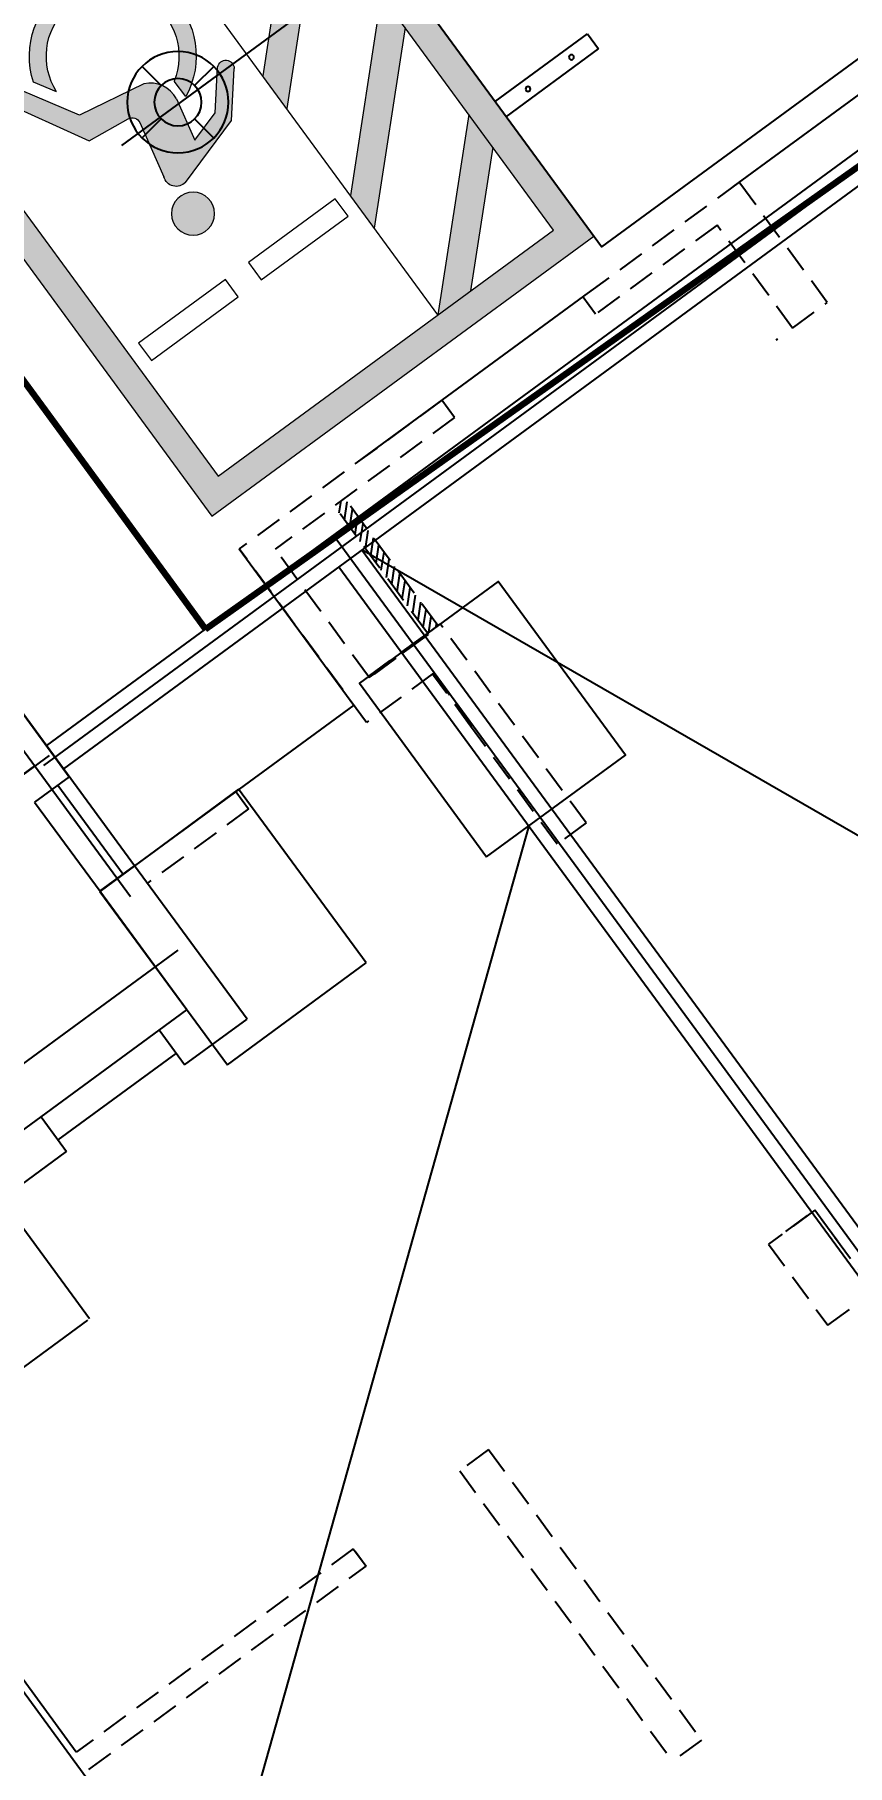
# Model space of a CAD drawing. Header units: millimetres. Extents: x 75184266 to 76346726, y -35077925 to -33679385.
# Drawn here: x 75511677 to 75517343, y -34610969 to -34598908 of the extents above; entities that cross this region are included whole.
import ezdxf

# ---------------------------------------------------------------- set-up
doc = ezdxf.new("R2010")
doc.units = ezdxf.units.MM
doc.header["$LTSCALE"] = 50
doc.header["$MEASUREMENT"] = 0
doc.header["$PDMODE"] = 1
doc.header["$PDSIZE"] = -3
for name, pattern in [('HIDDEN2', [0.1875, 0.125, -0.0625]), ('XR-지하3층$0$H', [1.3, 0.8, -0.5]), ('XR-지하3층$0$HIDDEN2', [0.1875, 0.125, -0.0625])]:
    doc.linetypes.add(name, pattern=pattern)
doc.layers.get('0').update_dxf_attribs({"linetype": 'CONTINUOUS'})
doc.layers.get('Defpoints').update_dxf_attribs({"color": 51, "linetype": 'CONTINUOUS'})
for name, color, linetype in [('0-유도관제', 6, 'CONTINUOUS'), ('XR-지하3층$0$1HIDDEN2', 1, 'XR-지하3층$0$HIDDEN2'), ('XR-지하3층$0$5', 5, 'CONTINUOUS'), ('XR-지하3층$0$CON', 2, 'CONTINUOUS'), ('XR-지하3층$0$hat', 8, 'CONTINUOUS'), ('XR-지하3층$0$장애인', 11, 'CONTINUOUS'), ('XR-지하3층$0$확장형주차', 8, 'CONTINUOUS')]:
    doc.layers.add(name, color=color, linetype=linetype)
doc.layers.add('건축', color=8, linetype='CONTINUOUS', plot=False)
for name, color, linetype, lineweight in [('구역제어-S.C.M', 2, 'CONTINUOUS', 100), ('주차유도-USM', 1, 'CONTINUOUS', 35), ('주차유도-레이스웨이', 1, 'CONTINUOUS', 25)]:
    doc.layers.add(name, color=color, linetype=linetype, lineweight=lineweight)
doc.styles.add('XR-지하3층$0$돋움', font='', dxfattribs={"width": 0.9})
doc.styles.get('XR-지하3층$0$돋움').set_extended_font_data('Dotum')
doc.dimstyles.new('XR-지하3층$0$20110829_평면도_면적조정$0$std_style', dxfattribs={"dimscale": 400, "dimtxt": 3, "dimasz": 1, "dimexe": 1.5, "dimexo": 2, "dimgap": 1, "dimtad": 1, "dimtoh": 1, "dimdec": 0, "dimzin": 0, "dimdsep": 46, "dimtxsty": 'XR-지하3층$0$돋움', "dimblk": 'XR-지하3층$0$20110829_평면도_면적조정$0$01420DDOT01', "dimblk1": 'XR-지하3층$0$20110829_평면도_면적조정$0$01420DDOT01', "dimblk2": 'XR-지하3층$0$20110829_평면도_면적조정$0$01420DDOT01', "dimcen": 2.5, "dimdle": 8, "dimclrd": 256, "dimclre": 256, "dimclrt": 256, "dimadec": 0, "dimazin": 0, "dimtfac": 1, "dimtdec": 0, "dimtix": 1, "dimtmove": 2, "dimatfit": 3, "dimldrblk": 'XR-지하3층$0$20110829_평면도_면적조정$0$_ClosedBlank', "dimfxl": 1, "dimtolj": 1, "dimtzin": 0, "dimlwd": -1, "dimlwe": -1, "dimarcsym": 0})

# ---------------------------------------------------------------- blocks, each defined once
blk = doc.blocks.new('XR-지하3층$0$장애인 주차')
at = {"layer": 'XR-지하3층$0$5', "ltscale": 4}
h = blk.add_hatch(color=7, dxfattribs=at)
h.dxf.hatch_style = 1
h.paths.add_polyline_path([(3841.997264835671, -695.0780087946878), (4402.000121470854, -695.0780087946878), (4402.000121470854, -1115.080151271075), (3841.997264835671, -1115.080151271075)])
h.paths.add_polyline_path([(3891.997519892382, -1065.079896214363), (4351.99986641414, -1065.079896214363), (4351.99986641414, -745.0782638514011), (3891.997519892382, -745.0782638514011)], flags=16)
h.paths.add_polyline_path([(3982.199268697524, -989.8749685254544), (3988.055078290212, -973.1311586538368), (4011.176556505419, -981.2174290407376), (4046.302626567036, -898.3408815806098), (4135.870332298697, -898.3408815806098), (4137.145780135219, -880.6026270158372), (4072.273199870749, -880.602627015849), (4072.273199870749, -862.8643724511003), (4138.421227971735, -862.8643724511003), (4142.235960863689, -809.8110830911862, -3.722470104551928), (4160.964472694517, -796.67601004478), (4152.378934681071, -916.0791361453585), (4058.050227145791, -916.0791361453702), (4021.01875284036, -1003.451299681202)], flags=0)
h = blk.add_hatch(color=256, dxfattribs=at)
h.dxf.hatch_style = 1
h.paths.add_polyline_path([(4351.99986641414, -1065.079896214362), (4351.999866414141, -745.0782638514011), (3891.997519892383, -745.0782638514011), (3891.997519892382, -1065.079896214363)])
at = {"layer": 'XR-지하3층$0$hat'}
h = blk.add_hatch(color=7, dxfattribs=at)
edge = h.paths.add_edge_path()
edge.add_line((4160.964472694536, -796.67601004485), (4152.378934681087, -916.0791361454055))
edge.add_line((4152.37893468108, -916.0791361454167), (4058.050227145789, -916.0791361454283))
edge.add_line((4058.050227145791, -916.0791361454167), (4021.018752840348, -1003.451299681236))
edge.add_line((4021.018752840351, -1003.451299681236), (3982.199268697519, -989.874968525477))
edge.add_line((3982.199268697524, -989.874968525477), (3988.055078290214, -973.1311586538714))
edge.add_line((3988.055078290212, -973.1311586538714), (4011.176556505425, -981.2174290407828))
edge.add_line((4011.176556505419, -981.2174290407955), (4046.302626567057, -898.3408815806679))
edge.add_line((4046.302626567061, -898.340881580656), (4135.870332298704, -898.3408815806441))
edge.add_line((4135.870332298706, -898.340881580656), (4137.145780135244, -880.6026270158836))
edge.add_line((4137.145780135244, -880.6026270158836), (4072.273199870745, -880.6026270158953))
edge.add_line((4072.273199870749, -880.6026270158836), (4072.273199870746, -862.8643724511348))
edge.add_line((4072.273199870749, -862.8643724511348), (4138.421227971742, -862.8643724511229))
edge.add_line((4138.421227971745, -862.8643724511348), (4142.235960863693, -809.8110830912447))
edge.add_arc((4140.258635246823, -787.0722665791609), 22.82462689652929, -24.88272667549188, 274.96983382009233, ccw=False)
edge = h.paths.add_edge_path()
edge.add_line((4047.665030254847, -981.4920170499337), (4057.804424407357, -957.5691022683568))
edge.add_arc((4127.470813777448, -941.6413942127928), 71.46396078982474, 192.8780981385994, 416.1688054886157)
edge.add_line((4167.258228158817, -882.277606019873), (4168.678321340426, -862.5277004258722))
edge.add_arc((4127.470813777439, -941.641394212781), 89.20221535457303, 206.535022543775, 422.4865967028556, ccw=False)
at = {"layer": 'XR-지하3층$0$장애인', "lineweight": 5, "true_color": 0xffffff}
blk.add_hatch(color=7, dxfattribs=at).paths.add_polyline_path([(2471.998693153262, 3994.919848728925), (2471.998693153262, -1005.080151271075), (3841.997264835671, -1005.080151271075), (3841.997264835671, -805.0801512710747), (2671.998693153263, -805.0801512710751), (2671.998693153262, 3794.919848728925), (5571.998693153263, 3794.919848728926), (5571.998693153262, -805.080151271075), (4402.000121470854, -805.080151271075), (4402.000121470854, -1005.080151271075), (5771.998693153262, -1005.080151271075), (5771.998693153262, 3994.919848728925)])
h = blk.add_hatch(color=7, dxfattribs=at)
h.paths.add_polyline_path([(5571.998693153262, 2794.914747595385), (5571.998693153262, 3077.758902888156), (4854.837747312696, 3794.919848728925), (4571.993592018897, 3794.919848728925)])
h.paths.add_polyline_path([(4571.993592018706, 3044.916022878447), (4571.993592018645, 2762.071867584627), (5571.998693153263, 1762.066766450834), (5571.998693153263, 2044.910921743602)])
h.paths.add_polyline_path([(4571.993592018483, 2012.068041734125), (4571.993592018423, 1729.223886441228), (5571.998693153262, 729.2187853062899), (5571.99869315326, 1012.062940599053)])
h.paths.add_polyline_path([(5571.99869315326, -303.629195838255), (5571.99869315326, -20.78504054549086), (4571.993592018262, 979.220060589802), (4571.993592018202, 696.3759052969056)])
h.paths.add_polyline_path([(4571.99359201804, -53.62792055452175), (4571.99359201798, -336.4720758474171), (5040.601667441591, -805.080151271075), (5323.445822734374, -805.0801512710751)])
h = blk.add_hatch(color=7, dxfattribs=at)
h.paths.add_polyline_path([(3763.150870514194, 2216.264290113818, -1), (3462.570463011247, 2216.264290113882, -1)])
h.paths.add_polyline_path([(3992.194974712547, 1503.153291136039, -0.3430925305423056), (3870.429412635672, 1283.463612269276), (3381.11380824785, 1193.932868147644), (3089.64061403725, 708.0093506300605, -0.9316528967307836), (2986.990762166922, 769.5822570894251), (3329.523243890798, 1378.635825979506), (3638.530074299372, 1415.295302762543, 0.4460483878234904), (3688.559342324034, 1485.064711287606), (3600.488111895317, 1888.254374792776, -0.5961441325676429), (3698.969839655798, 2008.645807942122), (4213.677944949887, 1850.800996607583), (4443.199970943389, 1569.414632520067, -0.8833640971827884), (4354.906219544061, 1492.991562665783), (4150.936932001604, 1740.869922228085), (3925.143719778168, 1810.1136093145)])
h.paths.add_polyline_path([(4052.621828863025, 1393.018152349396), (4055.397873318553, 1527.544381644268, -1.526545251934503), (3257.253911445657, 820.1519422765429), (3348.0148907452, 968.8766923101947, 1.638056132797179)])
at = {"layer": 'XR-지하3층$0$1HIDDEN2', "color": 11}
for points in [[(4160.96447269452, -796.6760100447573), (4152.378934681071, -916.0791361453585), (4058.050227145791, -916.0791361453702), (4021.01875284036, -1003.451299681202), (3982.199268697524, -989.8749685254544), (3988.055078290212, -973.1311586538368), (4011.176556505419, -981.2174290407376), (4046.302626567036, -898.3408815806098), (4135.870332298697, -898.3408815806098), (4137.145780135219, -880.6026270158372), (4072.273199870749, -880.602627015849), (4072.273199870749, -862.8643724511003), (4138.421227971735, -862.8643724511003), (4142.235960863685, -809.8110830912219)], [(4167.258228158817, -882.2776060198148), (4168.678321340427, -862.5277004258032)]]:
    blk.add_lwpolyline(points, dxfattribs=at)
for centre, radius, start, end in [((4140.258635247797, -787.0722665790381), 22.8246268965323, 335.1172733215335, 274.9698338172116), ((4127.470813777439, -941.6413942127574), 89.20221535457668, 206.5350225406521, 62.48659670311565), ((4127.470813777439, -941.6413942127574), 71.46396078982, 192.8780981454637, 56.1688054908522)]:
    blk.add_arc(centre, radius, start, end, dxfattribs=at)
at = {"layer": 'XR-지하3층$0$5', "lineweight": 5}
for p, q in [((4571.993592018865, 3794.919848728925), (4571.99359201788, -805.1036164912276)), ((5571.998693153045, 2794.914747595602), (4571.99359201868, 3794.919848729143)), ((5571.998693153109, 3077.758902888307), (4854.837747312696, 3794.919848728925)), ((5571.998693152887, 2044.910921743978), (4571.993592018702, 3044.91602287845)), ((5571.998693152824, 1762.066766451273), (4571.993592018458, 2762.071867584813)), ((5571.998693152665, 1012.062940599649), (4571.993592018487, 2012.068041734122)), ((5571.998693152607, 729.2187853069445), (4571.993592018236, 1729.223886441416)), ((5571.998693152449, -20.78504054467885), (4571.993592018271, 979.2200605897937)), ((5571.998693152392, -303.6291958373836), (4571.99359201802, 696.3759052970881)), ((5323.445822734374, -805.080151271075), (4571.993592017399, -53.62792055387945)), ((5040.601667441591, -805.0801512710751), (4571.993592017149, -336.4720758465851))]:
    blk.add_line(p, q, dxfattribs=at)
at = {"layer": 'XR-지하3층$0$5', "ltscale": 4}
for p, q in [((4165.298914032375, -1004.579583198746), (4165.298914032418, -804.5785629718947)), ((4165.298914032418, -804.5785629718947), (4165.298914032399, -904.5790730853205))]:
    blk.add_line(p, q, dxfattribs=at)
at = {"layer": 'XR-지하3층$0$5', "lineweight": 5}
for points in [[(3841.997264835671, -1005.080151271075), (2471.998693153262, -1005.080151271075), (2471.998693153262, 3994.919848728925), (5771.998693153262, 3994.919848728925), (5771.998693153262, -1005.080151271075), (4402.000121470854, -1005.080151271075)], [(3841.997264835671, -805.080151271075), (2671.998693153262, -805.080151271075), (2671.998693153262, 3794.919848728925), (5571.998693153262, 3794.919848728925), (5571.998693153262, -805.080151271075), (4402.000121470854, -805.080151271075)]]:
    blk.add_lwpolyline(points, dxfattribs=at)
at = {"layer": 'XR-지하3층$0$5', "ltscale": 4}
for points in [[(3841.997264835671, -695.0780087946878), (3841.997264835671, -1115.080151271075), (4402.000121470854, -1115.080151271075), (4402.000121470854, -695.0780087946878)], [(3891.997519892382, -745.0782638514011), (3891.997519892382, -1065.079896214363), (4351.99986641414, -1065.079896214363), (4351.99986641414, -745.0782638514011)]]:
    blk.add_lwpolyline(points, close=True, dxfattribs=at)
at = {"layer": 'XR-지하3층$0$장애인', "color": 8, "lineweight": 5}
for p, q in [((3698.969839655798, 2008.645807942122, 0.0001127901416624), (4213.677944949887, 1850.800996607583, 0.0001127901416624)), ((3688.559342332695, 1485.064711247559), (3600.488111895317, 1888.254374792776, 0.0001127901416624)), ((3925.143719778168, 1810.1136093145, 0.0001127901416628), (4150.936931998761, 1740.869922228213, 0.0001127901416628)), ((4213.677944949887, 1850.800996607583, 0.0001127901416624), (4443.199970943389, 1569.414632520067, 0.0001127901416624)), ((4150.936931998761, 1740.869922228213, 0.0001127901416624), (4354.906219542198, 1492.991562667646, 0.0001127901416624)), ((4055.397873318553, 1527.544381644268), (4052.621828863025, 1393.018152349396)), ((3348.0148907452, 968.8766923101947), (3257.253911445657, 820.1519422765429))]:
    blk.add_line(p, q, dxfattribs=at)
at = {"layer": 'XR-지하3층$0$장애인', "color": 7, "lineweight": 5}
for points in [[(3523.087905746778, 2719.914365010331), (2773.084079896087, 2719.914365010489), (2773.084079896117, 2869.915130179697), (3523.087905746808, 2869.915130179538)], [(4473.091731597468, 2719.914365010173), (3723.087905746778, 2719.914365010331), (3723.087905746807, 2869.915130179538), (4473.091731597498, 2869.91513017938)]]:
    blk.add_lwpolyline(points, close=True, dxfattribs=at)
at = {"layer": 'XR-지하3층$0$장애인', "color": 8, "lineweight": 5, "extrusion": (0.9769639672697208, 0.2134043267054538, 0), "elevation": 4221.010056634456}
blk.add_lwpolyline([(616.5749219792176, -1.361e-12), (930.7731202234108, 7.74314296328e-05)], dxfattribs=at)
at = {"layer": 'XR-지하3층$0$장애인', "color": 8, "lineweight": 5}
for points in [[(3992.194974726538, 1503.153291048849, -0.3430925306230898), (3870.429412635905, 1283.463612269276), (3381.11380824785, 1193.932868147644), (3094.00334222139, 715.2825828427982)], [(3094.003420647085, 715.2827374036459, -1.00000207931052), (2986.990762167387, 769.5822570894251), (3329.523243890658, 1378.635825979506), (3639.504234780377, 1415.410873711946)]]:
    blk.add_lwpolyline(points, format="xyb", dxfattribs=at)
blk.add_circle((3612.86066676265, 2216.264290113847), 150.2902037515436, dxfattribs=at)
for centre, radius, start, end in [((3682.273866816963, 1921.827955426305, 0.0001127901416624), 88.40868183990986, 79.114325303064, 202.3184667627445), ((4394.302026809838, 1536.692142405893, 0.0001127901416624), 58.83681075443838, 227.9655321143891, 33.79042661822502), ((3810.443948158834, 999.9582689007906), 581.6782029713268, 198.0059943864644, 65.09494261077565), ((3632.220671032975, 1472.641407940697), 57.69215153581592, 276.2786130993196, 12.43534843258914), ((3809.277803001397, 999.938049550793), 462.3075622753882, 183.8524707476317, 58.23960059225904)]:
    blk.add_arc(centre, radius, start, end, dxfattribs=at)
blk = doc.blocks.new('XR-지하3층$0$확장형 주차')
at = {"layer": 'XR-지하3층$0$확장형주차', "color": 7}
for p, q in [((0.0026125609874725, 3964.999964468182), (800.0026358217001, 3965.000250250101)), ((800.0025492608546, 3835.00025024265), (800.0026358217001, 3965.000250250101)), ((0.0025260448455811, 3834.999964468181), (800.0025492608546, 3835.00025024265))]:
    blk.add_line(p, q, dxfattribs=at)
blk.add_lwpolyline([(2499.999999918044, 5099.999999972061), (0, -3.7252903e-08)], dxfattribs=at)
blk.add_lwpolyline([(2500.078474617488, 5090.950575601309), (0.0784746472900224, 5090.950575564056), (0.07847469199350599, -9.049424413591623), (2500.078474691994, -9.049424413591623)], close=True, dxfattribs=at)
for centre in [(237.5025781989098, 3900.000624813139), (612.5025877356528, 3900.000375129283)]:
    blk.add_circle(centre, 17.49999999999998, dxfattribs=at)
blk = doc.blocks.new('XR-지하3층$0$20110829_평면도_면적조정$0$01420DDOT01')
blk.add_line((-1.5, 0), (1.5, 0))
at = {"const_width": 0.5}
blk.add_lwpolyline([(-0.25, 0, 1), (0.25, 0, 1)], format="xyb", close=True, dxfattribs=at)
blk = doc.blocks.new('*D303')
at = {"layer": 'Defpoints', "color": 0, "transparency": 16777216}
for p in [(75609424.4905795, -34600115.10398042, -2.355740948e-07), (75615333.28485821, -34608174.58676864), (75504905.16998181, -34676743.24258089, -2.355740948e-07)]:
    blk.add_point(p, dxfattribs=at)
at = {"layer": '건축'}
for p, q in [((75609897.5037804, -34600760.28497191), (75615688.04475889, -34608658.47251226)), ((75511136.55472182, -34684566.21872169), (75615010.69436246, -34608411.09336908)), ((75505378.18318269, -34677388.42357238), (75511168.72412674, -34685286.61106576))]:
    blk.add_line(p, q, dxfattribs=at)
at = {"layer": '건축', "xscale": 400, "yscale": 400, "zscale": 400}
for p, rotation in [((75615333.28485821, -34608174.58676864), 36.24693456144445), ((75510813.96422607, -34684802.72532214), 216.2469345614445)]:
    blk.add_blockref('XR-지하3층$0$20110829_평면도_면적조정$0$01420DDOT01', p, dxfattribs=dict(at, rotation=rotation))
at = {"layer": '건축', "insert": (75562304.25605561, -34645439.25209215), "char_height": 1800, "attachment_point": 5, "rotation": 36.24693456144445, "style": 'XR-지하3층$0$돋움'}
blk.add_mtext('\\A1;129600', dxfattribs=at)
blk = doc.blocks.new('XR-지하3층$0$20110829_평면도_면적조정$0$_ClosedBlank')
at = {"color": 0, "linetype": 'ByBlock', "lineweight": -2}
for p, q in [((-1, 0.1666666666666666), (0, 0)), ((-1, 0.1666666666666666), (-1, -0.1666666666666666)), ((0, 0), (-1, -0.1666666666666666))]:
    blk.add_line(p, q, dxfattribs=at)
blk = doc.blocks.new('XR-지하3층$0$기둥 0620')
at = {"layer": 'XR-지하3층$0$CON', "ltscale": 0.5}
blk.add_lwpolyline([(-600.0000000149012, 0), (600.0000000149012, 0), (599.9999999701978, 1500.000000074506), (-600.0000000596046, 1500.000000059604)], close=True, dxfattribs=at)
blk = doc.blocks.new('센서')
at = {"layer": '0-유도관제', "color": 0}
for p, q in [((405935.3982498521, 34224.46239639449), (406072.0329226733, 34087.99772493518)), ((406310.9948484533, 34088.1464764195), (406447.4595194956, 34224.78114950398)), ((405935.7170031206, 33712.40112547556), (406072.1816741596, 33849.03579856004)), ((406311.1435999428, 33849.18455004436), (406447.7782727624, 33712.71987858505))]:
    blk.add_line(p, q, dxfattribs=at)
for major_axis, ratio, start_param, end_param in [((-6.110276085397167e-12, 362.0820671227044), 0.9999999975051042, 2.801804347482335, 9.084989654661921), ((-0.3386371830511741, 168.9712919898011), 0.999999997519907, 2.862310370331367, 9.145495677510954)]:
    blk.add_ellipse((406191.5882613072, 33968.59113748977), major_axis=major_axis, ratio=ratio, start_param=start_param, end_param=end_param, dxfattribs=at)

msp = doc.modelspace()

# ---------------------------------------------------------------- hatches: boundary and pattern name
at = {"layer": '건축', "linetype": 'HIDDEN2', "ltscale": 30}
h = msp.add_hatch(dxfattribs=at)
h.set_pattern_fill('ANSI31', color=256, scale=350, angle=36.25067463630385, style=0)
h.set_pattern_definition([(81.25067463630384, (-4547747.565615669, -52588212.98266116), (-43.24089444478281, 6.654889000964001), [])])
h.paths.add_polyline_path([(75513837.70985685, -34602139.36206341), (75513765.13046907, -34602192.58078638), (75514415.58152735, -34603079.6621923), (75514488.16091515, -34603026.44346935)])

# ---------------------------------------------------------------- linework, layer by layer
at = {"layer": '건축', "ltscale": 0.5}
for p, q in [((75524324.88952167, -34594650.88915088), (75511759.64183126, -34603862.91162936)), ((75524443.14282198, -34594812.18439871), (75511877.90568082, -34604024.19914315)), ((75513759.98476979, -34602396.39027073), (75533153.59142835, -34628848.90111995)), ((75542276.74846262, -34618807.74136823), (75513958.8861951, -34602498.55955792)), ((75513958.8861951, -34602498.55955792), (75531756.07283558, -34626773.58384714)), ((75513797.58993933, -34602616.81148341), (75531594.77758566, -34626891.83714458)), ((75511837.8234484, -34604138.64952679), (75512294.2183778, -34604759.31650089)), ((75513099.01672319, -34604167.52428487), (75512132.25197756, -34604878.41522352)), ((75513987.63039656, -34605375.98021692), (75513099.01672319, -34604167.52428487)), ((75511676.6959908, -34604257.1313499), (75512133.0909202, -34604877.798324)), ((75515121.73884816, -34604422.92542569), (75505038.76500705, -34640253.3933833)), ((75512132.25197756, -34604878.41522352), (75513020.8656509, -34606086.87115555)), ((75513020.8656509, -34606086.87115555), (75513987.63039656, -34605375.98021692)), ((75511722.00278613, -34606449.74877379), (75512544.60853228, -34605846.65691445)), ((75511840.25609164, -34606611.04401779), (75512662.86183779, -34606007.95215845))]:
    msp.add_line(p, q, dxfattribs=at)
at = {"layer": '건축', "ltscale": 100}
for p, q in [((75524384.01548442, -34594731.53727876), (75511738.61954698, -34604002.31923985)), ((75512674.7495789, -34605288.47121651), (75480080.98323965, -34629184.10109766))]:
    msp.add_line(p, q, dxfattribs=at)
at = {"layer": '건축'}
for p, q in [((75508202.18610074, -34599011.2752896), (75511918.62692253, -34604079.73587129)), ((75513157.44125064, -34605769.22220169), (75512373.94338495, -34604700.69232637)), ((75512738.11421494, -34605704.68665236), (75512132.01209241, -34604878.08806954)), ((75512544.5691807, -34605846.603247), (75512738.11421494, -34605704.68665236)), ((75512721.96492389, -34606088.53453954), (75513157.44125062, -34605769.22220169)), ((75511028.46641439, -34606958.28323741), (75511722.00278613, -34606449.74877379)), ((75511447.7934501, -34607022.81878677), (75511899.39852932, -34606691.68006631)), ((75511967.17431274, -34610876.65694115), (75510559.8347502, -34608957.33535369))]:
    msp.add_line(p, q, dxfattribs=at)
at = {"layer": '건축', "linetype": 'HIDDEN2', "ltscale": 30}
for p, q in [((75515587.67953861, -34600856.19952174), (75515498.98166706, -34600735.23387551)), ((75514515.12774412, -34601456.64323101), (75513103.86187182, -34602491.45173227)), ((75514603.82561572, -34601577.60887727), (75514515.12774414, -34601456.64323103)), ((75514458.5744199, -34603358.14309146), (75513990.84058769, -34603701.10819492)), ((75513168.27419305, -34604304.25372171), (75512462.64125654, -34604821.65797263)), ((75516914.66924496, -34607248.91399328), (75517116.2786554, -34607101.0842073)), ((75514842.12450564, -34608768.60419311), (75516326.33555688, -34610792.76267391)), ((75514640.51509522, -34608916.43397906), (75516124.72614639, -34610940.59245993)), ((75513898.59390426, -34609460.44653597), (75513987.29177584, -34609581.41218224)), ((75512055.8721843, -34610997.62258742), (75513987.29033634, -34609581.41323775))]:
    msp.add_line(p, q, dxfattribs=at)
at = {"layer": '건축'}
for points in [[(75405276.86339743, -34489566.30883703), (75448341.66736746, -34548305.88287833), (75437440.51626344, -34556298.04051659), (75442666.16139953, -34563425.72115338), (75410966.6994199, -34586666.11978392), (75425132.86949734, -34605988.50649967), (75479241.4107025, -34566318.93520696), (75534889.58491535, -34642221.98707536)], [(75508081.22045447, -34599099.97316118), (75512344.33582245, -34604913.98533946)], [(75511676.73650558, -34604003.51723727), (75510194.90733875, -34605090.06616426)], [(75511918.62692253, -34604079.73587129), (75511676.6959908, -34604257.13134991)], [(75512132.01209241, -34604878.08806954), (75512373.94338495, -34604700.69232637)], [(75512721.96492389, -34606088.53453953), (75512544.56918071, -34605846.603247)], [(75511722.00278613, -34606449.74877379), (75511899.39852932, -34606691.68006631)], [(75512059.808764, -34607857.48174596), (75511447.7934501, -34607022.81878677)], [(75510559.8347502, -34608957.33535369), (75512047.71219936, -34607866.35153313)]]:
    msp.add_lwpolyline(points, dxfattribs=at)
at = {"layer": '건축', "linetype": 'XR-지하3층$0$H', "ltscale": 50}
msp.add_lwpolyline([(75527081.65369964, -34605454.68655542), (75520781.14822146, -34596862.0934822), (75513103.86187182, -34602491.45173227), (75513902.1427161, -34603580.14254865), (75512373.94338495, -34604700.69232635), (75508202.18610074, -34599011.2752896), (75501541.01117957, -34603895.57141839), (75505771.8996418, -34609665.63272823), (75504203.3791649, -34610815.74795422)], dxfattribs=at)
at = {"layer": '건축', "linetype": 'HIDDEN2', "ltscale": 30}
for points in [[(75517202.64439377, -34600775.64817812), (75516587.67248411, -34599936.95303068), (75515498.98166706, -34600735.23387546)], [(75516434.43906316, -34600235.31442012), (75515587.67953861, -34600856.19952174)], [(75516960.71310124, -34600953.04392129), (75516434.43906316, -34600235.31442012)], [(75516960.71310124, -34600953.04392129), (75517202.64439377, -34600775.64817812)], [(75516855.87636435, -34601029.91529523), (75516843.77964169, -34601038.78519827)], [(75514603.82561572, -34601577.60887727), (75513353.84727179, -34602494.15354975)], [(75514415.58152735, -34603079.6621923), (75513765.13046905, -34602192.58078635)], [(75514488.16091514, -34603026.44346933), (75513837.70985685, -34602139.36206339)], [(75513990.84058769, -34603701.10819492), (75513103.86187182, -34602491.45173227)], [(75514004.29833007, -34603381.23495567), (75513353.84727179, -34602494.15354975)], [(75514004.29833007, -34603381.23495567), (75514010.21152152, -34603389.29933211), (75514421.4947188, -34603087.72656874), (75514415.58152735, -34603079.6621923)], [(75514504.289668, -34603014.61708647), (75514415.58152737, -34603079.66219231)], [(75515521.35859548, -34604401.68983029), (75514504.289668, -34603014.61708647)], [(75514716.60365821, -34603726.95322163), (75514724.66803463, -34603721.0400302), (75514458.5744199, -34603358.14309146), (75514450.51004349, -34603364.05628289)], [(75515319.74918503, -34604549.51961628), (75514716.60365821, -34603726.95322163)], [(75513079.57632151, -34604183.28807545), (75512373.94338495, -34604700.69232637)], [(75513079.57632151, -34604183.28807545), (75513168.27419308, -34604304.25372168)], [(75515521.35859548, -34604401.68983029), (75515319.74918503, -34604549.51961628)], [(75517275.93482426, -34607318.82237057), (75517116.2786554, -34607101.0842073)], [(75514842.12450565, -34608768.60419311), (75514640.51509522, -34608916.43397907)], [(75513898.59390426, -34609460.44653597), (75511967.17431274, -34610876.65694113)], [(75513910.41884764, -34609476.57634431), (75513987.29033634, -34609581.41323775)], [(75516326.33555688, -34610792.76267391), (75516124.72614639, -34610940.59245993)]]:
    msp.add_lwpolyline(points, dxfattribs=at)
for points in [[(75514010.21152152, -34603389.29933211), (75514004.29833008, -34603381.2349557), (75514415.58152737, -34603079.66219231), (75514421.4947188, -34603087.72656874)], [(75514450.51004349, -34603364.05628289), (75514458.5744199, -34603358.14309146), (75514724.66803463, -34603721.0400302), (75514716.60365821, -34603726.95322163)], [(75516793.70359868, -34607337.61186486), (75517207.62699942, -34607902.1182141), (75517530.20205612, -34607665.59055654), (75517116.2786554, -34607101.0842073)]]:
    msp.add_lwpolyline(points, close=True, dxfattribs=at)
at = {"layer": '건축', "ltscale": 100}
msp.add_lwpolyline([(75511777.18025583, -34603931.805857), (75510025.85733321, -34605215.96066105)], dxfattribs=at)
at = {"layer": '구역제어-S.C.M', "ltscale": 0.5}
for p, q in [((75512867.12906797, -34603050.9740082), (75557719.19371384, -34571283.88617067)), ((75509239.57055596, -34598102.96489061), (75512867.12906797, -34603050.9740082))]:
    msp.add_line(p, q, dxfattribs=at)
at = {"layer": '주차유도-레이스웨이', "ltscale": 0.5}
msp.add_line((75550653.49128424, -34571548.5034088, -6.3205227e-09), (75512282.32915197, -34599680.24576622), dxfattribs=at)

# ---------------------------------------------------------------- block references
at = {"layer": '건축', "xscale": -1}
for name, p, rotation in [('XR-지하3층$0$확장형 주차', (75512618.98845905, -34596282.70118656), 216.2469349003094), ('XR-지하3층$0$장애인 주차', (75508557.49936123, -34600505.00070058), 216.2469333634046)]:
    msp.add_blockref(name, p, dxfattribs=dict(at, rotation=rotation))
at = {"layer": '건축', "rotation": 36.25147569804023}
msp.add_blockref('XR-지하3층$0$기둥 0620', (75515311.53298458, -34604283.75509277), dxfattribs=at)
at = {"layer": '주차유도-USM', "extrusion": (0, 0, -1), "xscale": 0.9750000000000001, "yscale": 0.9750000000000001, "zscale": -0.9750000000000001, "rotation": 270}
msp.add_blockref('센서', (-75545795.22478266, -34203342.49064875), dxfattribs=at)

# ---------------------------------------------------------------- dimensions: what is measured, and where the dimension line sits
at = {"layer": '건축'}
dim = msp.add_linear_dim(base=(75615333.28485821, -34608174.58676864), p1=(75504905.16998181, -34676743.24258089, -2.355740948e-07), p2=(75609424.49057952, -34600115.10398043, -2.355740948e-07), angle=36.24693456144445, dimstyle='XR-지하3층$0$20110829_평면도_면적조정$0$std_style', override={"dimtxt": 4.5}, dxfattribs=at)
dim.commit()
dim.dimension.update_dxf_attribs({"geometry": '*D303', "text_midpoint": (75562304.25605561, -34645439.25209215)})

doc.saveas('drawing.dxf')
